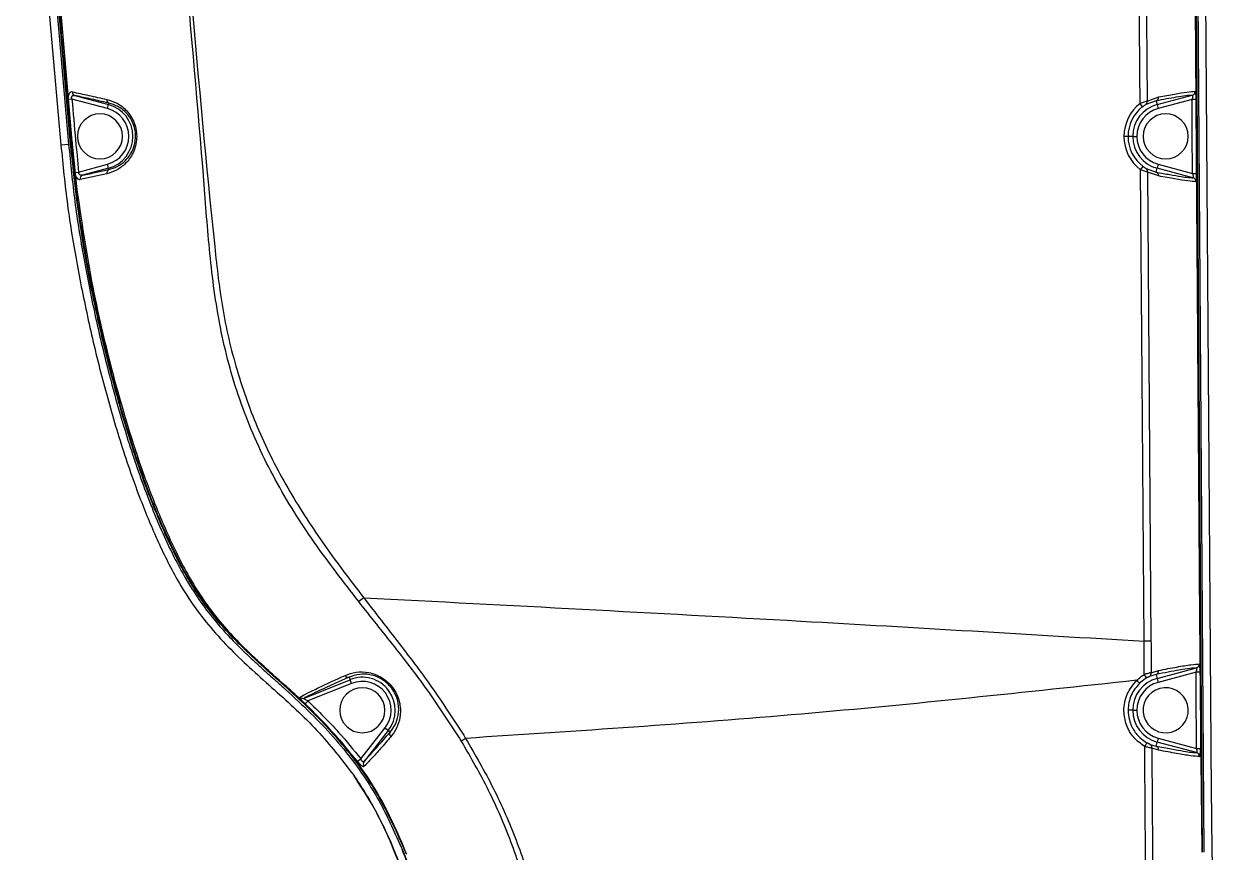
# Model space of a CAD drawing. Header units: millimetres. Extents: x -13464 to 9471, y -517 to 17126.
# Drawn here: x 6718.1 to 6864, y 1147.7 to 1248.8 of the extents above; entities that cross this region are included whole.
import ezdxf

# ---------------------------------------------------------------- set-up
doc = ezdxf.new("R2010")
doc.units = ezdxf.units.MM

msp = doc.modelspace()

# ---------------------------------------------------------------- linework, layer by layer
at = {"color": 7, "linetype": 'Continuous', "lineweight": 25}
for p, q in [((6860.71, 1300.55), (6861.8, 1147.76)), ((6862.05, 1147.75), (6860.96, 1300.56)), ((6718.07, 1296.38), (6723.52, 1234.07)), ((6723.76, 1234.09), (6718.31, 1296.38)), ((6718.39, 1281.84), (6722.58, 1233.99)), ((6862.94, 1155.02), (6862.15, 1265.43)), ((6722.14, 1254.93), (6723.92, 1234.41)), ((6723.93, 1239.6), (6723.49, 1239.56)), ((6724.29, 1230.66), (6723.49, 1239.56)), ((6728.26, 1238.44), (6723.93, 1239.6)), ((6724.26, 1240.03), (6728.38, 1238.93)), ((6728.26, 1238.44), (6728.38, 1238.93)), ((6728.43, 1239.11), (6728.38, 1238.93)), ((6854.53, 1238.67), (6854.22, 1239.07)), ((6856.18, 1239.39), (6854.91, 1238.93)), ((6855.08, 1239.36), (6856.5, 1239.87)), ((6856.18, 1239.39), (6856.31, 1238.93)), ((6856.31, 1238.93), (6860.57, 1240.07)), ((6856.31, 1238.93), (6856.43, 1238.44)), ((6860.56, 1239.55), (6856.43, 1238.44)), ((6861.06, 1239.55), (6860.56, 1239.55)), ((6852.75, 1235.05), (6852.25, 1235.05)), ((6853.33, 1235.05), (6852.75, 1235.05)), ((6853.33, 1235.05), (6853.83, 1235.05)), ((6723.52, 1234.07), (6722.58, 1233.99)), ((6723.84, 1234.1), (6723.76, 1234.09)), ((6724.37, 1228.93), (6723.84, 1234.1)), ((6723.95, 1234.11), (6724.47, 1228.94)), ((6724.74, 1230.7), (6728.26, 1231.65)), ((6728.38, 1231.17), (6728.26, 1231.65)), ((6856.43, 1231.65), (6856.31, 1231.17)), ((6856.43, 1231.65), (6860.62, 1230.53)), ((6724.29, 1230.66), (6724.74, 1230.7)), ((6728.17, 1230.49), (6724.92, 1229.79)), ((6728.38, 1231.17), (6725.23, 1230.32)), ((6728.43, 1231.01), (6728.38, 1231.17)), ((6854.28, 1230.98), (6854.58, 1231.37)), ((6854.97, 1231.12), (6856.18, 1230.7)), ((6855.14, 1230.7), (6855.55, 1173.48)), ((6856.5, 1230.22), (6855.14, 1230.7)), ((6856.18, 1230.7), (6856.31, 1231.17)), ((6860.66, 1230), (6856.31, 1231.17)), ((6860.62, 1230.53), (6861.12, 1230.53)), ((6759.51, 1178.78), (6758.91, 1178.31)), ((6855.55, 1173.48), (6854.71, 1173.47)), ((6752.26, 1166.54), (6757.85, 1168.77)), ((6757.73, 1169.08), (6757.85, 1168.77)), ((6758.04, 1168.31), (6757.85, 1168.77)), ((6854.99, 1168.99), (6854.16, 1168.35)), ((6856.17, 1169.42), (6855.37, 1169.18)), ((6855.58, 1169.63), (6856.48, 1169.9)), ((6856.17, 1169.42), (6856.31, 1168.93)), ((6856.31, 1168.93), (6861.09, 1170.21)), ((6856.31, 1168.93), (6856.43, 1168.44)), ((6861.05, 1169.68), (6856.43, 1168.44)), ((6861.55, 1169.68), (6861.05, 1169.68)), ((6861.55, 1169.68), (6861.59, 1160.4)), ((6758.04, 1168.31), (6752.71, 1166.18)), ((6752.15, 1166.03), (6752.36, 1165.82)), ((6752.37, 1165.82), (6753.17, 1165.04)), ((6758.77, 1158.82), (6753.17, 1165.04)), ((6853.33, 1165.05), (6852.76, 1165.05)), ((6853.33, 1165.05), (6853.83, 1165.05)), ((6759.16, 1159.12), (6762.11, 1162.87)), ((6762.5, 1162.56), (6759.56, 1158.81)), ((6762.5, 1162.56), (6762.11, 1162.87)), ((6762.74, 1162.38), (6762.5, 1162.56)), ((6856.43, 1161.65), (6856.31, 1161.17)), ((6856.43, 1161.65), (6861.09, 1160.4)), ((6855.43, 1160.89), (6856.17, 1160.68)), ((6856.49, 1160.18), (6855.65, 1160.43)), ((6856.17, 1160.68), (6856.31, 1161.17)), ((6861.11, 1159.88), (6856.31, 1161.17)), ((6861.09, 1160.4), (6861.59, 1160.4)), ((6758.77, 1158.82), (6759.16, 1159.12)), ((6861.8, 1147.76), (6861.8, 1147.72))]:
    msp.add_line(p, q, dxfattribs=at)
at = {"color": 7, "linetype": 'Continuous', "lineweight": 25, "flags": 128}
for points in [[(6860.62, 1230.53), (6860.59, 1235.58), (6860.56, 1239.55)], [(6861.06, 1239.55), (6861.09, 1234.5), (6861.12, 1230.53)], [(6854.71, 1173.47), (6854.47, 1205.68), (6854.28, 1230.98)]]:
    msp.add_lwpolyline(points, dxfattribs=at)
at = {"color": 7, "linetype": 'Continuous', "lineweight": 25}
for centre, radius, start, end in [((6724.41, 1240.45), 0.45, 177.2588, 250.4024), ((6860.44, 1240.55), 0.499, 285.446, 0.604), ((6728.6, 1239.5), 0.424, 171.7684, 246.5727), ((6727.34, 1235.05), 4.02, 285, 75), ((6857.34, 1235.05), 5.09, 127.8351, 180), ((6857.34, 1235.05), 4.02, 105, 180), ((6854.66, 1239.28), 0.425, 306.2718, 11.4651), ((6856.03, 1239.83), 0.471, 288.4354, 4.8364), ((6727.34, 1235.05), 2.75, 0, 180), ((6727.34, 1235.05), 3.52, 285, 75), ((6857.34, 1235.05), 4.59, 127.8351, 180), ((6857.34, 1235.05), 3.52, 105, 180), ((6857.34, 1235.05), 2.75, 0, 180), ((6727.34, 1235.05), 2.75, 180, 0), ((6857.34, 1235.05), 5.09, 180, 233.0207), ((6857.34, 1235.05), 4.59, 180, 233.0207), ((6857.34, 1235.05), 4.02, 180, 255), ((6857.34, 1235.05), 3.52, 180, 255), ((6857.34, 1235.05), 2.75, 180, 0), ((6723.36, 1240.84), 6.46, 274.0658, 275.0249), ((6723.6, 1238), 3.91, 273.4577, 275.041), ((6725.39, 1229.88), 0.469, 109.9562, 190.8348), ((6728.61, 1230.6), 0.449, 113.5295, 193.662), ((6854.72, 1230.78), 0.424, 349.2186, 54.5006), ((6856.03, 1230.25), 0.469, 355.8234, 71.4907), ((6724.67, 1227.28), 1.68, 96.9244, 100.4068), ((6860.53, 1229.52), 0.5, 0.3242, 74.595), ((6860.96, 1170.69), 0.5, 285.3345, 0.3102), ((6757.64, 1169.49), 0.427, 206.8296, 282.77), ((6759.34, 1165.05), 4.02, 321.8228, 111.8228), ((6857.34, 1165.05), 4.02, 105, 180), ((6864.71, 1175.24), 11.56, 210.3048, 212.7402), ((6855.15, 1169.56), 0.435, 300.2585, 9.732), ((6856.02, 1169.86), 0.464, 289.0716, 5.1925), ((6759.34, 1165.05), 2.75, 0, 180), ((6759.34, 1165.05), 3.52, 321.8228, 111.8228), ((6859.26, 1173.8), 7.46, 223.1149, 226.8912), ((6857.34, 1165.05), 3.52, 105, 180), ((6857.34, 1165.05), 2.75, 37.9409, 217.9409), ((6752.09, 1166.99), 0.49, 225.2125, 290.8154), ((6857.34, 1165.05), 2.75, 217.9409, 37.9409), ((6759.34, 1165.05), 2.75, 180, 0), ((6857.34, 1165.05), 4.02, 180, 255), ((6857.34, 1165.05), 3.52, 180, 255), ((6763.12, 1162.14), 0.451, 149.0123, 228.0681), ((6766.1, 1171.24), 11.26, 298.2059, 301.3347), ((6849.8, 1163.67), 5.85, 328.6168, 333.7709), ((6855.21, 1160.51), 0.442, 349.3935, 60.5478), ((6856.02, 1160.24), 0.467, 353.4774, 70.8754), ((6759.95, 1158.52), 0.488, 143.5301, 219.302), ((6860.98, 1159.4), 0.499, 359.7166, 74.5352), ((6764.19, 1148.89), 0.0386, 217.2418, 247.1625)]:
    msp.add_arc(centre, radius, start, end, dxfattribs=at)
for points, knots in [([(6758.91, 1178.31), (6757.06, 1180.7), (6753.37, 1185.46), (6748.55, 1193.11), (6744.75, 1201.34), (6742.18, 1210.06), (6740.82, 1219.03), (6739.03, 1242.94), (6736.7, 1266.78), (6734.68, 1290.63), (6733.83, 1299.58), (6734.41, 1307.86), (6735.89, 1315.22), (6737.96, 1321.67), (6740.73, 1327.84), (6744.18, 1333.66), (6748.25, 1339.07), (6752.91, 1343.98), (6758.08, 1348.34), (6763.71, 1352.1), (6769.72, 1355.21), (6776.06, 1357.62), (6782.64, 1359.35), (6787.14, 1359.87), (6789.39, 1360.14)], [0, 0, 0, 0, 0.041881, 0.083578, 0.125178, 0.167243, 0.209251, 0.250848, 0.500012, 0.54154, 0.583161, 0.624659, 0.656044, 0.687263, 0.718382, 0.749757, 0.780974, 0.812095, 0.843473, 0.874692, 0.905827, 0.937238, 0.968587, 1, 1, 1, 1]), ([(6789.44, 1359.48), (6786.47, 1359.12), (6780.54, 1358.38), (6771.99, 1355.62), (6763.95, 1351.69), (6756.6, 1346.58), (6750.09, 1340.45), (6744.83, 1333.73), (6740.77, 1326.74), (6737.79, 1319.67), (6735.76, 1312.29), (6734.67, 1304.7), (6734.6, 1297.03), (6735.41, 1289.4), (6737.54, 1264.25), (6739.41, 1239.02), (6742.19, 1213.76), (6744.05, 1206.06), (6746.77, 1198.65), (6750.39, 1191.67), (6754.7, 1185.06), (6757.9, 1180.88), (6759.51, 1178.78)], [0, 0, 0, 0, 0.041659, 0.083375, 0.124776, 0.166334, 0.207836, 0.249275, 0.284992, 0.320434, 0.356132, 0.391704, 0.427184, 0.462979, 0.498803, 0.779662, 0.816456, 0.853459, 0.890031, 0.926429, 0.963082, 1, 1, 1, 1]), ([(6854.22, 1239.07), (6854.12, 1252.55), (6854, 1268.14), (6853.87, 1285.85), (6853.82, 1292.21), (6853.78, 1298.55), (6853.73, 1304.93), (6853.06, 1309.12), (6852.72, 1311.22)], [0, 0, 0, 0, 0.559888, 0.64787, 0.735853, 0.823836, 0.911756, 1, 1, 1, 1]), ([(6853.62, 1311.17), (6854.03, 1308.16), (6854.85, 1302.18), (6854.63, 1293.14), (6854.77, 1284.18), (6854.82, 1275.21), (6854.89, 1266.25), (6854.95, 1257.29), (6855.01, 1248.32), (6855.06, 1242.35), (6855.08, 1239.36)], [0, 0, 0, 0, 0.126714, 0.25173, 0.376441, 0.501153, 0.625865, 0.750577, 0.875288, 1, 1, 1, 1]), ([(6861.8, 1147.72), (6861.79, 1148.58), (6861.76, 1150.73), (6861.72, 1154.61), (6861.68, 1158.35), (6861.65, 1161.43), (6861.63, 1163.39), (6861.61, 1165.27), (6861.59, 1167.15), (6861.55, 1171.31), (6861.5, 1177.66), (6861.45, 1184.5), (6861.42, 1189.18), (6861.4, 1191.51), (6861.39, 1193.39), (6861.37, 1195.41), (6861.36, 1198.01), (6861.33, 1201.66), (6861.29, 1206.49), (6861.26, 1210.85), (6861.24, 1214.12), (6861.23, 1215.98), (6861.21, 1217.9), (6861.2, 1219.9), (6861.18, 1221.97), (6861.15, 1226.51), (6861.1, 1233.32), (6861.04, 1242.24), (6860.98, 1250.68), (6860.92, 1258.89), (6860.85, 1268.02), (6860.78, 1278.22), (6860.7, 1289.39), (6860.64, 1296.83), (6860.61, 1300.56)], [0, 0, 0, 0, 0.01703, 0.042663, 0.076892, 0.090839, 0.103185, 0.115521, 0.127849, 0.140168, 0.197174, 0.252335, 0.274417, 0.288839, 0.298134, 0.311303, 0.328347, 0.349266, 0.382812, 0.423109, 0.434779, 0.446912, 0.459507, 0.472566, 0.486088, 0.500074, 0.56153, 0.619832, 0.674979, 0.72697, 0.780929, 0.854059, 0.926884, 1, 1, 1, 1]), ([(6860.63, 1300.55), (6860.66, 1296.08), (6860.72, 1287.13), (6860.84, 1271.15), (6861.01, 1247.08), (6861.18, 1223), (6861.33, 1201.48), (6861.43, 1188.02), (6861.52, 1174.57), (6861.64, 1161.11), (6861.75, 1152.21), (6861.8, 1147.76)], [0, 0, 0, 0, 0.087798, 0.175596, 0.313564, 0.559936, 0.647926, 0.735915, 0.823893, 0.911912, 1, 1, 1, 1]), ([(6723.81, 1234.4), (6723.48, 1238.23), (6722.88, 1245.07), (6722.28, 1251.91), (6722.02, 1254.92)], [0, 0, 0, 0, 0.56, 1, 1, 1, 1]), ([(6723.96, 1240.48), (6723.89, 1240.48), (6723.78, 1240.48), (6723.66, 1240.39), (6723.58, 1240.28), (6723.53, 1240.14), (6723.49, 1239.96), (6723.47, 1239.76), (6723.48, 1239.63), (6723.49, 1239.56)], [0, 0, 0, 0, 0.2517, 0.378392, 0.504196, 0.629124, 0.753095, 0.876666, 1, 1, 1, 1]), ([(6723.96, 1240.48), (6724.61, 1240.34), (6725.91, 1240.07), (6727.43, 1239.73), (6728.18, 1239.56)], [0, 0, 0, 0, 0.50054, 1, 1, 1, 1]), ([(6856.5, 1239.87), (6857.16, 1239.99), (6858.48, 1240.24), (6860.05, 1240.49), (6860.64, 1240.53), (6860.94, 1240.55)], [0, 0, 0, 0, 0.332892, 0.66592, 1, 1, 1, 1]), ([(6861.06, 1239.55), (6861.05, 1239.7), (6861.05, 1239.99), (6861.02, 1240.32), (6860.98, 1240.52), (6860.95, 1240.54), (6860.94, 1240.55)], [0, 0, 0, 0, 0.280128, 0.559328, 0.779575, 1, 1, 1, 1]), ([(6723.93, 1239.6), (6723.92, 1239.64), (6723.89, 1239.71), (6723.88, 1239.81), (6723.89, 1239.9), (6723.93, 1239.97), (6723.99, 1240.02), (6724.1, 1240.06), (6724.19, 1240.04), (6724.26, 1240.03)], [0, 0, 0, 0, 0.1286705, 0.2419758, 0.3540169, 0.4657576, 0.5818721, 0.7143372, 1, 1, 1, 1]), ([(6723.93, 1239.6), (6724.07, 1237.94), (6724.32, 1234.97), (6724.61, 1232.01), (6724.74, 1230.7)], [0, 0, 0, 0, 0.56, 1, 1, 1, 1]), ([(6728.43, 1239.11), (6727.6, 1239.3), (6726.1, 1239.64), (6724.82, 1239.91), (6724.26, 1240.03)], [0, 0, 0, 0, 0.5599005, 1, 1, 1, 1]), ([(6728.18, 1239.56), (6728.6, 1239.43), (6729.44, 1239.18), (6730.44, 1238.4), (6731.13, 1237.52), (6731.54, 1236.71), (6731.79, 1235.78), (6731.85, 1234.8), (6731.7, 1233.87), (6731.29, 1232.76), (6730.5, 1231.69), (6729.37, 1230.86), (6728.57, 1230.61), (6728.17, 1230.49)], [0, 0, 0, 0, 0.12457, 0.249429, 0.312165, 0.37463, 0.437072, 0.499512, 0.562122, 0.62481, 0.749471, 0.874553, 1, 1, 1, 1]), ([(6728.43, 1231.01), (6728.77, 1231.11), (6729.46, 1231.32), (6730.46, 1232.03), (6731.18, 1232.97), (6731.56, 1233.97), (6731.7, 1234.83), (6731.66, 1235.73), (6731.43, 1236.57), (6731.05, 1237.31), (6730.43, 1238.1), (6729.53, 1238.78), (6728.8, 1239), (6728.43, 1239.11)], [0, 0, 0, 0, 0.124988, 0.249948, 0.374687, 0.440354, 0.500241, 0.562101, 0.625413, 0.684742, 0.750757, 0.875596, 1, 1, 1, 1]), ([(6855.08, 1239.36), (6855.02, 1239.34), (6854.92, 1239.31), (6854.7, 1239.24), (6854.46, 1239.16), (6854.3, 1239.1), (6854.22, 1239.07)], [0, 0, 0, 0, 0.263525, 0.517273, 0.761993, 1, 1, 1, 1]), ([(6854.53, 1238.67), (6854.56, 1238.7), (6854.64, 1238.76), (6854.74, 1238.83), (6854.84, 1238.89), (6854.89, 1238.92), (6854.91, 1238.93)], [0, 0, 0, 0, 0.249612, 0.491137, 0.742165, 1, 1, 1, 1]), ([(6860.57, 1240.07), (6860.34, 1240.05), (6859.86, 1240.02), (6858.42, 1239.8), (6857.03, 1239.54), (6856.18, 1239.39)], [0, 0, 0, 0, 0.280289, 0.560439, 1, 1, 1, 1]), ([(6860.57, 1240.07), (6860.58, 1240.07), (6860.59, 1240.07), (6860.61, 1240.04), (6860.62, 1239.99), (6860.62, 1239.9), (6860.6, 1239.75), (6860.57, 1239.62), (6860.56, 1239.55)], [0, 0, 0, 0, 0.1218891, 0.242795, 0.3645092, 0.4887882, 0.7396808, 1, 1, 1, 1]), ([(6722.58, 1233.99), (6722.82, 1231.56), (6723.3, 1226.68), (6724.51, 1219.42), (6725.97, 1212.18), (6727.71, 1205.01), (6729.73, 1197.94), (6731.91, 1191.56), (6734.24, 1185.89), (6736.4, 1181.51), (6738.63, 1177.93), (6740.82, 1175.08), (6744.1, 1171.55), (6748.6, 1167.56), (6753.95, 1162.75), (6756.85, 1158.98), (6758.3, 1157.11)], [0, 0, 0, 0, 0.0838559, 0.1679538, 0.2525096, 0.337132, 0.4208219, 0.5046684, 0.5682356, 0.6309524, 0.6721162, 0.7128336, 0.753911, 0.8371968, 0.9191146, 1, 1, 1, 1]), ([(6723.52, 1234.07), (6723.75, 1231.74), (6724.2, 1227.1), (6725.33, 1220.2), (6726.69, 1213.3), (6728.3, 1206.48), (6730.2, 1199.63), (6732.37, 1193.01), (6734.48, 1187.7), (6736.3, 1183.83), (6737.76, 1181.12), (6739.37, 1178.55), (6740.83, 1176.61), (6741.98, 1175.26), (6742.75, 1174.4), (6743.6, 1173.51), (6744.5, 1172.6), (6745.36, 1171.77), (6746.24, 1170.95), (6747.08, 1170.19), (6748, 1169.36), (6748.95, 1168.5), (6750.68, 1166.95), (6753.04, 1164.76), (6755.84, 1161.83), (6758.76, 1158.24), (6761.71, 1153.7), (6763.36, 1149.99), (6764.21, 1148.09)], [0, 0, 0, 0, 0.071669, 0.143084, 0.21424, 0.287101, 0.358107, 0.432129, 0.500515, 0.533229, 0.563058, 0.594992, 0.626091, 0.637372, 0.649259, 0.661762, 0.674887, 0.688642, 0.69824, 0.711876, 0.72321, 0.736339, 0.751262, 0.794454, 0.834793, 0.875539, 0.93629, 1, 1, 1, 1]), ([(6764.45, 1148.15), (6763.4, 1150.48), (6761.29, 1155.12), (6756.77, 1161.37), (6751.34, 1166.79), (6745.98, 1171.4), (6741.46, 1176), (6738.09, 1180.82), (6735.42, 1186.13), (6732.52, 1193.2), (6729.68, 1202.04), (6727.05, 1212.59), (6724.93, 1223.26), (6724.15, 1230.48), (6723.76, 1234.09)], [0, 0, 0, 0, 0.078178, 0.156128, 0.234931, 0.3132, 0.373027, 0.432235, 0.492885, 0.555042, 0.666359, 0.777412, 0.888522, 1, 1, 1, 1]), ([(6723.84, 1234.1), (6723.84, 1234.15), (6723.83, 1234.25), (6723.82, 1234.35), (6723.81, 1234.4)], [0, 0, 0, 0, 0.56, 1, 1, 1, 1]), ([(6723.92, 1234.41), (6723.93, 1234.35), (6723.94, 1234.25), (6723.94, 1234.15), (6723.95, 1234.11)], [0, 0, 0, 0, 0.56, 1, 1, 1, 1]), ([(6724.29, 1230.66), (6724.3, 1230.59), (6724.32, 1230.46), (6724.37, 1230.27), (6724.44, 1230.1), (6724.55, 1229.93), (6724.72, 1229.78), (6724.86, 1229.79), (6724.92, 1229.79)], [0, 0, 0, 0, 0.12398, 0.247981, 0.372289, 0.497826, 0.748104, 1, 1, 1, 1]), ([(6725.23, 1230.32), (6725.16, 1230.31), (6725.04, 1230.29), (6724.9, 1230.34), (6724.81, 1230.43), (6724.76, 1230.51), (6724.74, 1230.6), (6724.74, 1230.67), (6724.74, 1230.7)], [0, 0, 0, 0, 0.285095, 0.543184, 0.663543, 0.775449, 0.885897, 1, 1, 1, 1]), ([(6725.23, 1230.32), (6725.78, 1230.43), (6726.77, 1230.64), (6727.92, 1230.9), (6728.43, 1231.01)], [0, 0, 0, 0, 0.5599186, 1, 1, 1, 1]), ([(6855.14, 1230.7), (6855.09, 1230.71), (6854.98, 1230.74), (6854.76, 1230.81), (6854.52, 1230.89), (6854.36, 1230.95), (6854.28, 1230.98)], [0, 0, 0, 0, 0.263251, 0.517611, 0.762449, 1, 1, 1, 1]), ([(6854.97, 1231.12), (6854.95, 1231.14), (6854.9, 1231.16), (6854.8, 1231.22), (6854.69, 1231.29), (6854.62, 1231.35), (6854.58, 1231.37)], [0, 0, 0, 0, 0.25757, 0.509219, 0.750615, 1, 1, 1, 1]), ([(6856.18, 1230.7), (6856.75, 1230.59), (6857.9, 1230.37), (6859.17, 1230.16), (6860.14, 1230.02), (6860.49, 1230.01), (6860.66, 1230)], [0, 0, 0, 0, 0.279897, 0.559488, 0.779786, 1, 1, 1, 1]), ([(6861.03, 1229.52), (6860.73, 1229.54), (6860.15, 1229.58), (6858.54, 1229.84), (6857.18, 1230.09), (6856.5, 1230.22)], [0, 0, 0, 0, 0.334105, 0.667149, 1, 1, 1, 1]), ([(6860.62, 1230.53), (6860.64, 1230.46), (6860.67, 1230.32), (6860.69, 1230.17), (6860.7, 1230.08), (6860.69, 1230.03), (6860.68, 1230), (6860.67, 1230), (6860.66, 1230)], [0, 0, 0, 0, 0.2617362, 0.5134309, 0.63806, 0.7570924, 0.8773714, 1, 1, 1, 1]), ([(6861.03, 1229.52), (6861.04, 1229.54), (6861.08, 1229.58), (6861.11, 1229.85), (6861.12, 1230.18), (6861.12, 1230.41), (6861.12, 1230.53)], [0, 0, 0, 0, 0.280066, 0.559323, 0.779622, 1, 1, 1, 1]), ([(6764.16, 1148.87), (6763.39, 1150.57), (6761.86, 1153.96), (6758.8, 1158.73), (6755.24, 1163.07), (6751.11, 1167.05), (6746.77, 1170.85), (6742.54, 1174.9), (6738.95, 1179.55), (6735.64, 1185.7), (6732.6, 1193.19), (6729.82, 1201.96), (6727.55, 1210.86), (6725.66, 1219.84), (6724.8, 1225.9), (6724.37, 1228.93)], [0, 0, 0, 0, 0.061596, 0.123019, 0.184615, 0.246619, 0.309504, 0.373402, 0.437264, 0.500226, 0.600698, 0.700621, 0.80038, 0.900259, 1, 1, 1, 1]), ([(6724.47, 1228.94), (6725.03, 1225.09), (6726.17, 1217.36), (6728.83, 1205.96), (6731.61, 1196.6), (6734.36, 1189.28), (6736.76, 1183.9), (6739.65, 1178.71), (6743.39, 1174.04), (6747.77, 1170), (6750.69, 1167.35), (6752.15, 1166.03)], [0, 0, 0, 0, 0.16566, 0.331466, 0.497121, 0.580339, 0.663602, 0.747157, 0.832135, 0.916693, 1, 1, 1, 1]), ([(6771.42, 1161.31), (6770.15, 1163.28), (6767.62, 1167.22), (6763.3, 1172.79), (6760.37, 1176.47), (6758.91, 1178.31)], [0, 0, 0, 0, 0.332569, 0.665641, 1, 1, 1, 1]), ([(6759.51, 1178.78), (6777.28, 1177.85), (6809.02, 1176.2), (6840.75, 1174.31), (6854.71, 1173.47)], [0, 0, 0, 0, 0.56, 1, 1, 1, 1]), ([(6759.51, 1178.78), (6760.95, 1176.92), (6763.85, 1173.2), (6768.13, 1167.56), (6770.68, 1163.6), (6771.95, 1161.62)], [0, 0, 0, 0, 0.333307, 0.6664191, 1, 1, 1, 1]), ([(6854.73, 1169.41), (6854.73, 1170.17), (6854.72, 1171.52), (6854.71, 1172.88), (6854.71, 1173.47)], [0, 0, 0, 0, 0.559998, 1, 1, 1, 1]), ([(6855.55, 1173.48), (6855.56, 1172.84), (6855.57, 1171.56), (6855.58, 1170.27), (6855.58, 1169.63)], [0, 0, 0, 0, 0.499916, 1, 1, 1, 1]), ([(6856.48, 1169.9), (6857.25, 1170.05), (6858.79, 1170.35), (6860.56, 1170.64), (6861.16, 1170.67), (6861.46, 1170.69)], [0, 0, 0, 0, 0.332571, 0.665338, 1, 1, 1, 1]), ([(6861.55, 1169.68), (6861.55, 1169.83), (6861.54, 1170.12), (6861.52, 1170.46), (6861.5, 1170.66), (6861.47, 1170.68), (6861.46, 1170.69)], [0, 0, 0, 0, 0.280123, 0.559334, 0.779589, 1, 1, 1, 1]), ([(6751.75, 1166.65), (6752.03, 1166.81), (6752.6, 1167.12), (6754.47, 1168.02), (6756.14, 1168.79), (6757.25, 1169.3)], [0, 0, 0, 0, 0.25655, 0.505737, 1, 1, 1, 1]), ([(6757.73, 1169.08), (6756.49, 1168.52), (6754.77, 1167.75), (6752.99, 1166.92), (6752.51, 1166.66), (6752.26, 1166.54)], [0, 0, 0, 0, 0.557933, 0.777486, 1, 1, 1, 1]), ([(6757.25, 1169.3), (6757.68, 1169.46), (6758.54, 1169.77), (6759.86, 1169.74), (6760.96, 1169.43), (6761.78, 1169.02), (6762.55, 1168.42), (6763.2, 1167.65), (6763.67, 1166.77), (6764.02, 1165.57), (6764.01, 1164.17), (6763.56, 1162.8), (6763.07, 1162.14), (6762.82, 1161.81)], [0, 0, 0, 0, 0.124457, 0.249054, 0.311629, 0.373911, 0.436303, 0.498692, 0.561207, 0.623915, 0.748807, 0.874284, 1, 1, 1, 1]), ([(6762.74, 1162.38), (6762.95, 1162.66), (6763.38, 1163.22), (6763.78, 1164.41), (6763.82, 1165.66), (6763.51, 1166.75), (6763.09, 1167.56), (6762.49, 1168.28), (6761.78, 1168.82), (6761.02, 1169.2), (6760.08, 1169.46), (6758.9, 1169.49), (6758.14, 1169.22), (6757.73, 1169.08)], [0, 0, 0, 0, 0.125031, 0.249976, 0.37464, 0.439555, 0.500149, 0.561434, 0.625419, 0.684747, 0.750703, 0.863776, 1, 1, 1, 1]), ([(6853.81, 1168.7), (6853.97, 1168.84), (6854.26, 1169.11), (6854.59, 1169.32), (6854.73, 1169.41)], [0, 0, 0, 0, 0.561513, 1, 1, 1, 1]), ([(6855.58, 1169.63), (6855.53, 1169.62), (6855.42, 1169.6), (6855.21, 1169.54), (6854.97, 1169.48), (6854.81, 1169.43), (6854.73, 1169.41)], [0, 0, 0, 0, 0.259096, 0.511946, 0.758497, 1, 1, 1, 1]), ([(6854.99, 1168.99), (6855.03, 1169.01), (6855.1, 1169.05), (6855.2, 1169.11), (6855.3, 1169.15), (6855.35, 1169.17), (6855.37, 1169.18)], [0, 0, 0, 0, 0.247964, 0.490765, 0.741908, 1, 1, 1, 1]), ([(6861.09, 1170.21), (6860.86, 1170.2), (6860.38, 1170.17), (6858.78, 1169.92), (6857.16, 1169.61), (6856.17, 1169.42)], [0, 0, 0, 0, 0.280238, 0.560502, 1, 1, 1, 1]), ([(6861.09, 1170.21), (6861.1, 1170.21), (6861.11, 1170.2), (6861.12, 1170.17), (6861.12, 1170.12), (6861.12, 1170.03), (6861.09, 1169.88), (6861.07, 1169.75), (6861.05, 1169.68)], [0, 0, 0, 0, 0.122325, 0.243122, 0.362348, 0.487634, 0.739559, 1, 1, 1, 1]), ([(6861.09, 1160.4), (6861.09, 1162.13), (6861.08, 1165.23), (6861.06, 1168.32), (6861.05, 1169.68)], [0, 0, 0, 0, 0.56, 1, 1, 1, 1]), ([(6853.81, 1168.7), (6840.19, 1167.23), (6812.96, 1164.3), (6785.62, 1162.51), (6771.95, 1161.62)], [0, 0, 0, 0, 0.499965, 1, 1, 1, 1]), ([(6854.79, 1160.62), (6854.31, 1160.97), (6853.36, 1161.66), (6852.48, 1163.23), (6852.14, 1165.07), (6852.49, 1167.08), (6853.37, 1168.16), (6853.81, 1168.7)], [0, 0, 0, 0, 0.18695, 0.373719, 0.560493, 0.780171, 1, 1, 1, 1]), ([(6854.16, 1168.35), (6853.77, 1167.89), (6853.19, 1167.18), (6852.82, 1166), (6852.78, 1165.37), (6852.76, 1165.05)], [0, 0, 0, 0, 0.483798, 0.738142, 1, 1, 1, 1]), ([(6751.75, 1166.65), (6751.73, 1166.63), (6751.7, 1166.58), (6751.78, 1166.44), (6751.93, 1166.25), (6752.08, 1166.1), (6752.15, 1166.03)], [0, 0, 0, 0, 0.2554875, 0.5093245, 0.7577525, 1, 1, 1, 1]), ([(6752.71, 1166.18), (6752.64, 1166.21), (6752.5, 1166.28), (6752.34, 1166.37), (6752.26, 1166.44), (6752.23, 1166.48), (6752.23, 1166.51), (6752.25, 1166.53), (6752.26, 1166.54)], [0, 0, 0, 0, 0.2754849, 0.5321022, 0.6544697, 0.7658384, 0.8789818, 1, 1, 1, 1]), ([(6752.71, 1166.18), (6752.67, 1166.13), (6752.57, 1166.03), (6752.46, 1165.91), (6752.39, 1165.84), (6752.38, 1165.82), (6752.37, 1165.82)], [0, 0, 0, 0, 0.270925, 0.561266, 0.787867, 1, 1, 1, 1]), ([(6752.71, 1166.18), (6753.99, 1164.93), (6756.27, 1162.7), (6758.28, 1160.21), (6759.16, 1159.12)], [0, 0, 0, 0, 0.56005, 1, 1, 1, 1]), ([(6753.17, 1165.04), (6754.33, 1163.86), (6756.64, 1161.49), (6759.59, 1157.56), (6762.18, 1153.33), (6763.51, 1150.35), (6764.17, 1148.86)], [0, 0, 0, 0, 0.2506301, 0.5005627, 0.7497607, 1, 1, 1, 1]), ([(6852.76, 1165.05), (6852.79, 1164.65), (6852.84, 1163.98), (6853.12, 1163.23), (6853.5, 1162.49), (6854.08, 1161.74), (6854.74, 1161.29), (6855.04, 1161.08)], [0, 0, 0, 0, 0.249859, 0.414694, 0.499631, 0.772749, 1, 1, 1, 1]), ([(6759.56, 1158.81), (6759.78, 1159.05), (6760.23, 1159.53), (6761.3, 1160.72), (6762.19, 1161.75), (6762.74, 1162.38)], [0, 0, 0, 0, 0.280535, 0.559575, 1, 1, 1, 1]), ([(6762.82, 1161.81), (6762.4, 1161.32), (6761.56, 1160.35), (6760.43, 1159.09), (6759.86, 1158.51), (6759.57, 1158.21)], [0, 0, 0, 0, 0.332421, 0.663789, 1, 1, 1, 1]), ([(6771.95, 1161.62), (6773.11, 1159.61), (6775.43, 1155.6), (6778.2, 1149.24), (6780.37, 1142.68), (6782.13, 1135.22), (6783.31, 1126.96), (6783.91, 1118), (6783.88, 1112.32), (6783.87, 1109.47)], [0, 0, 0, 0, 0.124699, 0.248569, 0.372765, 0.498208, 0.664859, 0.831708, 1, 1, 1, 1]), ([(6783.05, 1109.55), (6783.08, 1112.38), (6783.14, 1118.01), (6782.58, 1126.9), (6781.43, 1135.1), (6779.71, 1142.5), (6777.58, 1149.01), (6774.86, 1155.33), (6772.57, 1159.31), (6771.42, 1161.31)], [0, 0, 0, 0, 0.1685701, 0.3355032, 0.5020865, 0.6274179, 0.7514667, 0.8752103, 1, 1, 1, 1]), ([(6855.11, 1109.47), (6855.09, 1112.11), (6855.06, 1117.41), (6855.01, 1125.84), (6854.95, 1135.86), (6854.88, 1147.48), (6854.82, 1156.25), (6854.79, 1160.62)], [0, 0, 0, 0, 0.1668105, 0.3342304, 0.502159, 0.7516634, 1, 1, 1, 1]), ([(6855.65, 1160.43), (6855.6, 1160.43), (6855.49, 1160.45), (6855.27, 1160.5), (6855.04, 1160.55), (6854.87, 1160.6), (6854.79, 1160.62)], [0, 0, 0, 0, 0.25816, 0.510259, 0.757212, 1, 1, 1, 1]), ([(6855.43, 1160.89), (6855.41, 1160.9), (6855.36, 1160.92), (6855.26, 1160.97), (6855.16, 1161.02), (6855.08, 1161.06), (6855.04, 1161.08)], [0, 0, 0, 0, 0.257952, 0.509181, 0.752971, 1, 1, 1, 1]), ([(6855.65, 1160.43), (6855.68, 1156.07), (6855.74, 1147.34), (6855.82, 1135.77), (6855.89, 1125.82), (6855.94, 1117.46), (6855.98, 1112.2), (6856, 1109.58)], [0, 0, 0, 0, 0.248758, 0.498492, 0.666406, 0.833597, 1, 1, 1, 1]), ([(6856.17, 1160.68), (6856.81, 1160.55), (6858.08, 1160.31), (6859.47, 1160.07), (6860.53, 1159.91), (6860.92, 1159.89), (6861.11, 1159.88)], [0, 0, 0, 0, 0.2799254, 0.5597069, 0.77991, 1, 1, 1, 1]), ([(6861.48, 1159.39), (6861.15, 1159.42), (6860.49, 1159.46), (6858.74, 1159.75), (6857.24, 1160.04), (6856.49, 1160.18)], [0, 0, 0, 0, 0.334442, 0.667257, 1, 1, 1, 1]), ([(6861.09, 1160.4), (6861.11, 1160.33), (6861.13, 1160.23), (6861.15, 1160.1), (6861.16, 1160.02), (6861.16, 1159.96), (6861.15, 1159.91), (6861.13, 1159.88), (6861.12, 1159.88), (6861.11, 1159.88)], [0, 0, 0, 0, 0.260967, 0.392488, 0.512839, 0.636739, 0.756137, 0.876362, 1, 1, 1, 1]), ([(6861.48, 1159.39), (6861.5, 1159.41), (6861.53, 1159.45), (6861.57, 1159.72), (6861.59, 1160.05), (6861.59, 1160.29), (6861.59, 1160.4)], [0, 0, 0, 0, 0.280079, 0.559328, 0.779619, 1, 1, 1, 1]), ([(6758.77, 1158.82), (6758.81, 1158.77), (6758.89, 1158.66), (6759.01, 1158.52), (6759.13, 1158.4), (6759.25, 1158.3), (6759.35, 1158.23), (6759.48, 1158.17), (6759.53, 1158.2), (6759.57, 1158.21)], [0, 0, 0, 0, 0.121404, 0.244049, 0.367887, 0.493022, 0.619243, 0.746466, 1, 1, 1, 1]), ([(6759.56, 1158.81), (6759.54, 1158.8), (6759.51, 1158.78), (6759.47, 1158.76), (6759.41, 1158.77), (6759.36, 1158.81), (6759.31, 1158.86), (6759.23, 1158.96), (6759.19, 1159.05), (6759.16, 1159.12)], [0, 0, 0, 0, 0.13652, 0.260148, 0.382598, 0.502784, 0.619993, 0.746039, 1, 1, 1, 1]), ([(6770.72, 1097.16), (6770.65, 1100.41), (6770.5, 1106.57), (6769.95, 1115.3), (6769.18, 1123.08), (6768.18, 1129.97), (6766.9, 1136.48), (6765.28, 1142.58), (6763.23, 1148.21), (6760.97, 1153.01), (6759.15, 1155.79), (6758.3, 1157.11)], [0, 0, 0, 0, 0.157158, 0.297743, 0.423184, 0.534935, 0.634469, 0.743969, 0.839585, 0.924095, 1, 1, 1, 1]), ([(6758.3, 1157.11), (6758.79, 1156.38), (6759.78, 1154.89), (6761.07, 1152.59), (6762.24, 1150.22), (6763.35, 1147.61), (6764.41, 1144.69), (6765.39, 1141.51), (6765.93, 1139.34), (6766.2, 1138.25)], [0, 0, 0, 0, 0.122815, 0.250655, 0.371974, 0.500895, 0.661795, 0.830874, 1, 1, 1, 1]), ([(6863.98, 1127.35), (6863.92, 1127.55), (6863.79, 1127.97), (6863.6, 1130.1), (6863.41, 1133.41), (6863.26, 1137.52), (6863.13, 1141.93), (6863.04, 1146.25), (6862.98, 1150.65), (6862.95, 1153.59), (6862.94, 1155.02)], [0, 0, 0, 0, 0.125269, 0.259899, 0.402328, 0.549726, 0.666561, 0.781871, 0.893592, 1, 1, 1, 1]), ([(6764.45, 1148.15), (6764.39, 1148.29), (6764.3, 1148.53), (6764.2, 1148.76), (6764.16, 1148.87)], [0, 0, 0, 0, 0.56, 1, 1, 1, 1]), ([(6764.17, 1148.86), (6764.28, 1148.6), (6764.47, 1148.14), (6764.65, 1147.68), (6764.73, 1147.48)], [0, 0, 0, 0, 0.560001, 1, 1, 1, 1]), ([(6770.72, 1097.16), (6770.75, 1098.28), (6770.8, 1100.47), (6770.81, 1103.97), (6770.76, 1108.24), (6770.59, 1113.51), (6770.22, 1119.21), (6769.7, 1124.42), (6769.1, 1129.03), (6768.39, 1133.29), (6767.58, 1137.15), (6766.7, 1140.69), (6765.62, 1144.37), (6764.68, 1146.84), (6764.21, 1148.09)], [0, 0, 0, 0, 0.086324, 0.169163, 0.249571, 0.372497, 0.494881, 0.577454, 0.660923, 0.744419, 0.804345, 0.865417, 0.932216, 1, 1, 1, 1]), ([(6764.21, 1148.09), (6764.72, 1146.86), (6765.85, 1144.14), (6767.41, 1139.88), (6769.05, 1135.23), (6770.7, 1130.38), (6772.39, 1125.45), (6773.87, 1121.21), (6775.08, 1117.85), (6776.01, 1115.35), (6776.89, 1113.05), (6777.83, 1110.73), (6778.83, 1108.33), (6779.93, 1105.79), (6781.13, 1103.11), (6781.95, 1101.25), (6782.39, 1100.25)], [0, 0, 0, 0, 0.0776721, 0.1727749, 0.2657478, 0.3666128, 0.4730017, 0.5712707, 0.6298092, 0.6819777, 0.7277818, 0.7743502, 0.8283002, 0.8803371, 0.9364764, 1, 1, 1, 1]), ([(6764.73, 1147.48), (6764.67, 1147.6), (6764.58, 1147.83), (6764.49, 1148.05), (6764.45, 1148.15)], [0, 0, 0, 0, 0.56, 1, 1, 1, 1])]:
    msp.add_open_spline(points, degree=3, knots=knots, dxfattribs=at)

doc.saveas('drawing.dxf')
